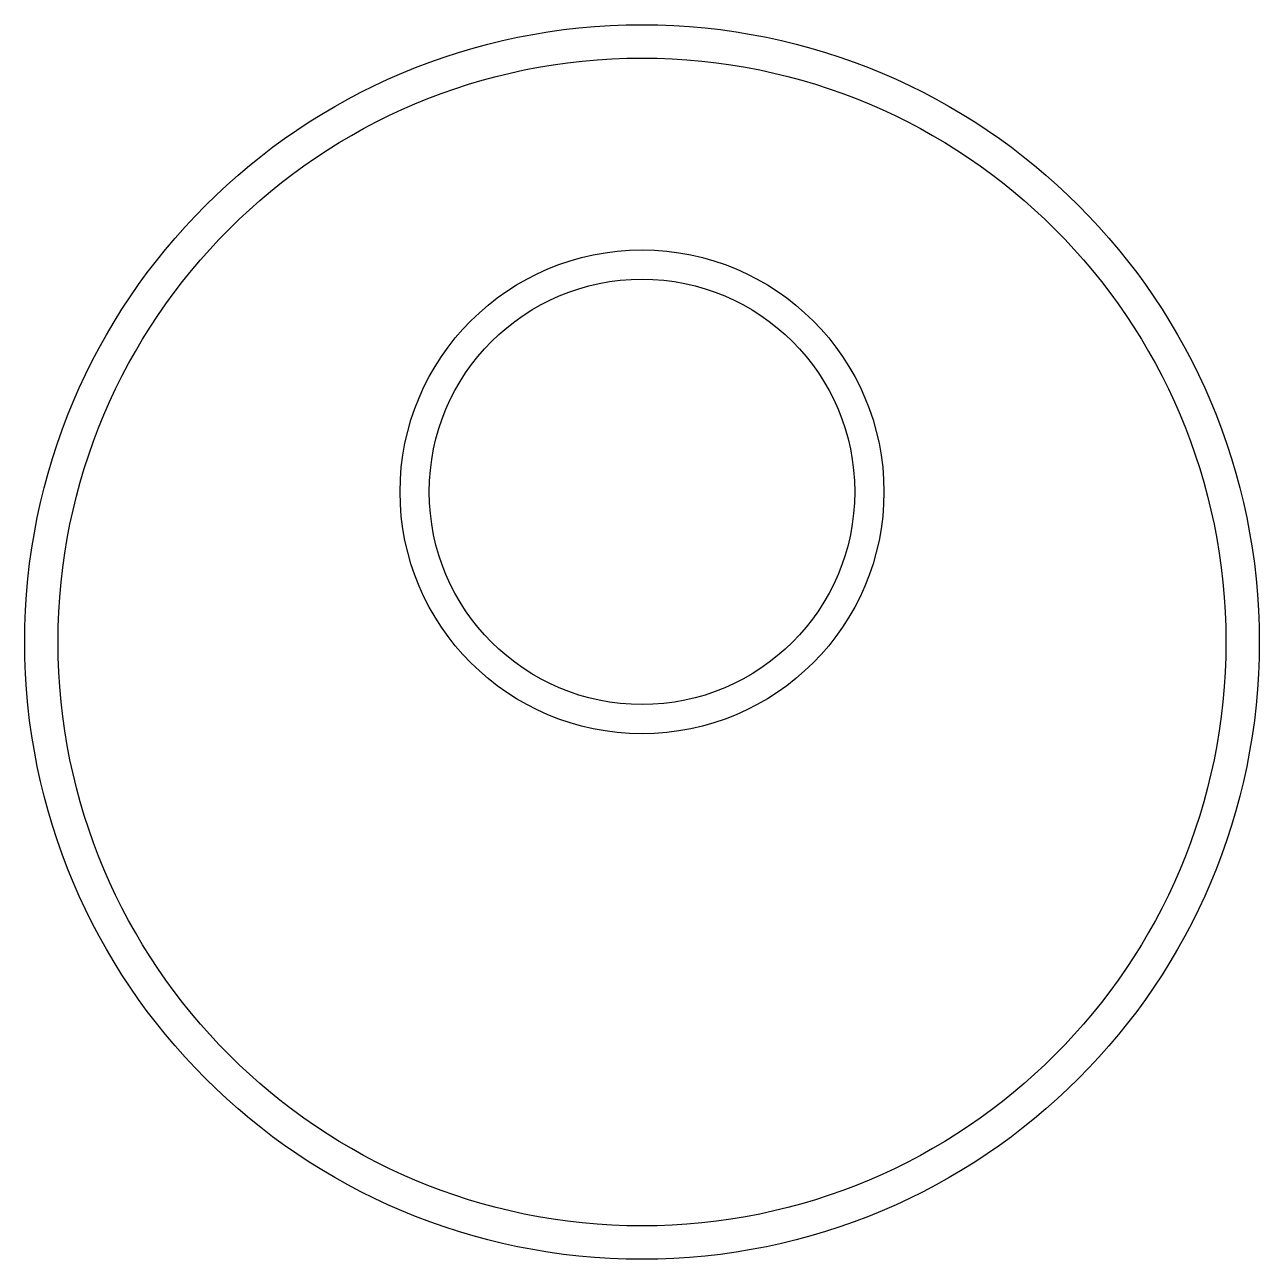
# Model space of a CAD drawing. Header units: millimetres. Extents: x -74 to 74, y -74 to 74.
import ezdxf

# ---------------------------------------------------------------- set-up
doc = ezdxf.new("R2010")
doc.units = ezdxf.units.MM
doc.layers.get('0').update_dxf_attribs({"linetype": 'CONTINUOUS'})

msp = doc.modelspace()

# ---------------------------------------------------------------- linework, layer by layer
for centre, radius in [((0, 0), 74), ((0, 0), 70), ((0, 18), 29), ((0, 18), 25.5)]:
    msp.add_circle(centre, radius)

doc.saveas('drawing.dxf')
